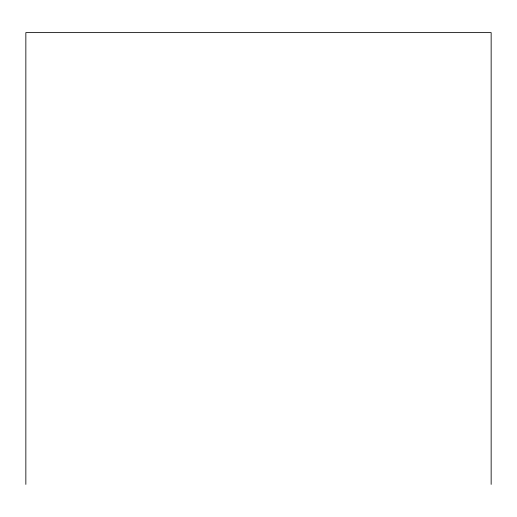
<?xml version="1.0" encoding="UTF-8"?>
<svg xmlns="http://www.w3.org/2000/svg" width="517" height="517" viewBox="0 0 517 517"><rect width="100%" height="100%" fill="white"/><g stroke="black" fill="none" stroke-linecap="round" stroke-linejoin="round"><path stroke-width="0.78" d="M491.15 484.384L491.15 32.616L25.85 32.616L25.85 484.384"/></g></svg>
